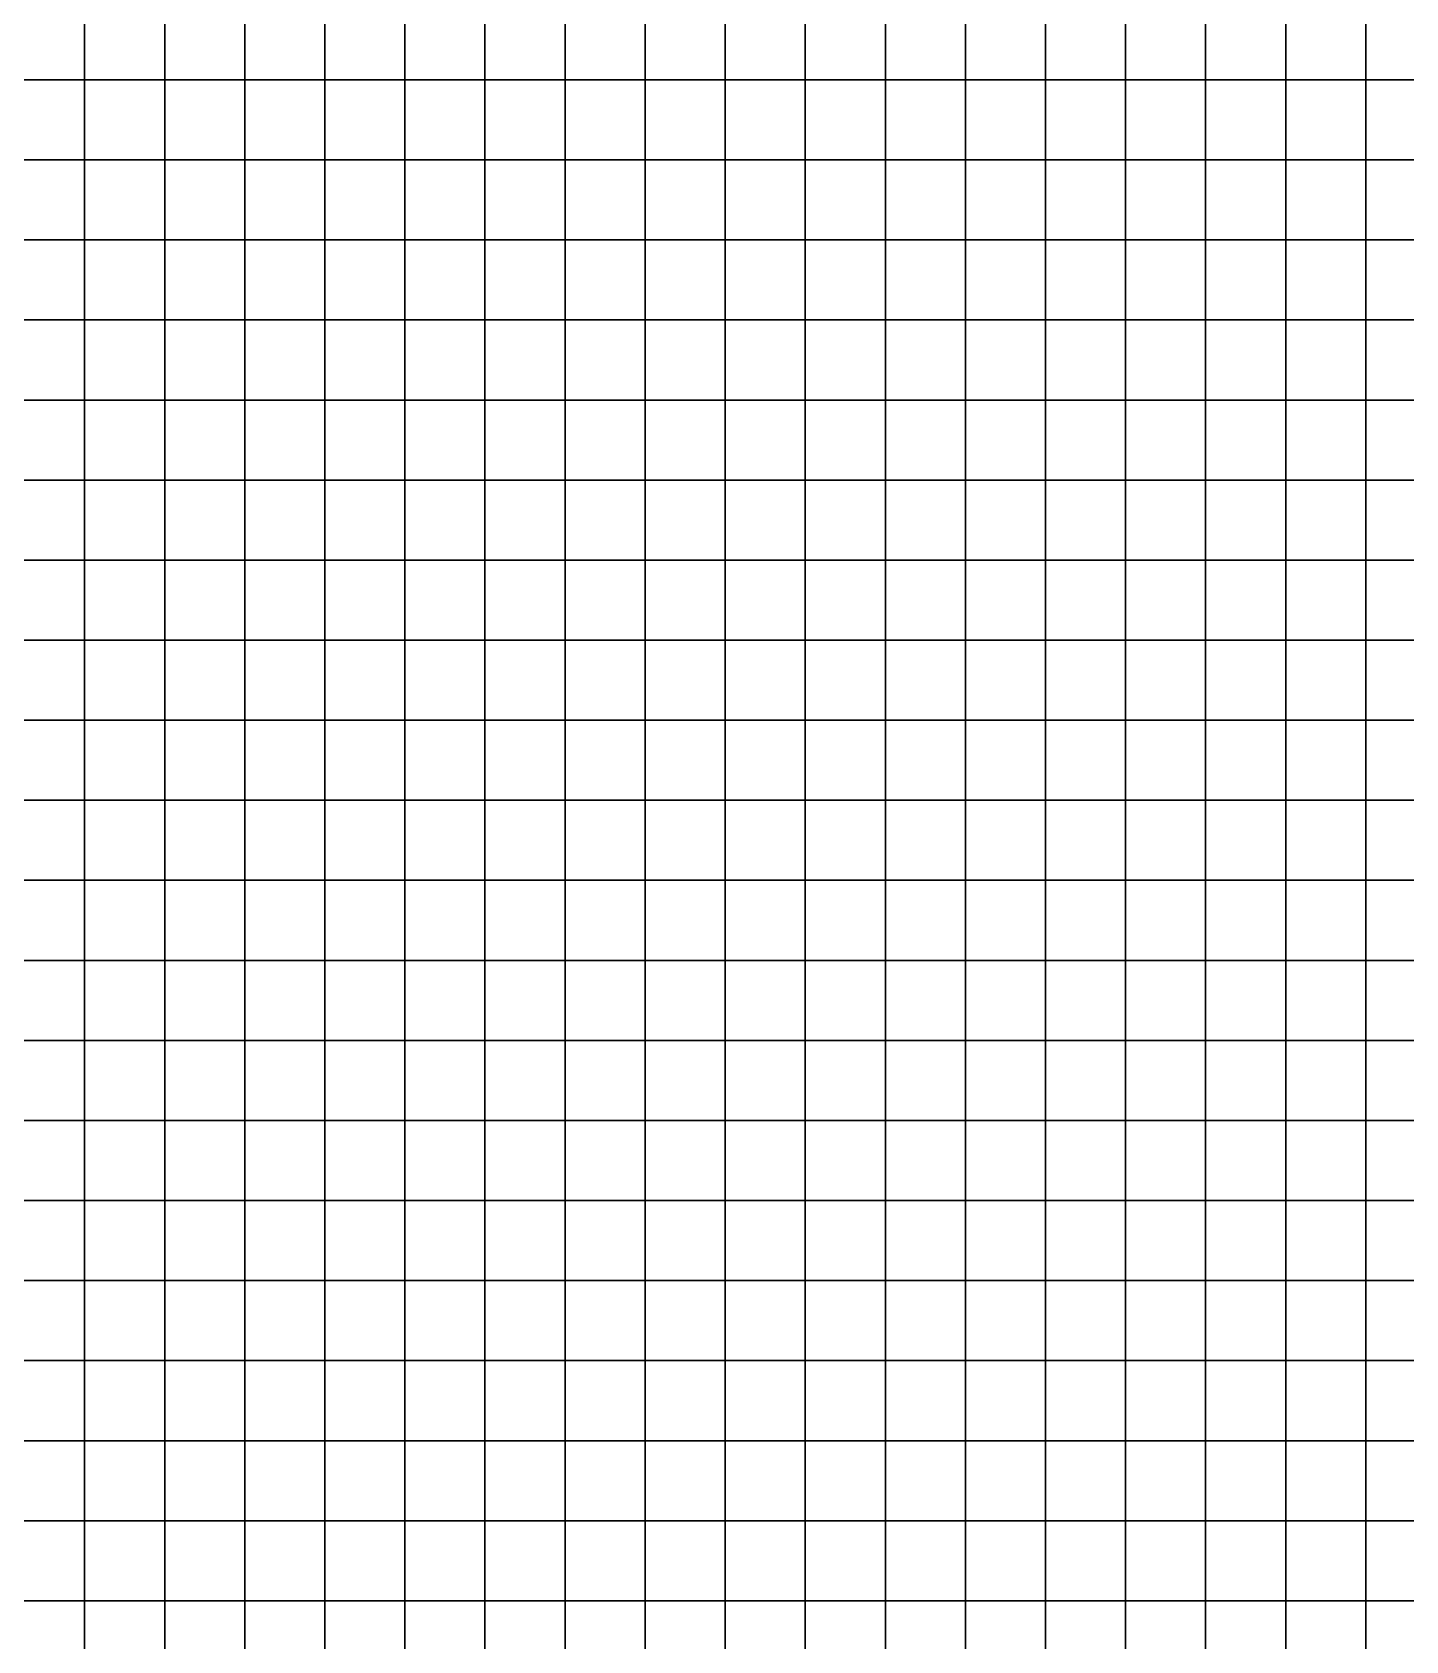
# Model space of a CAD drawing. Header units: metres. Extents: x 0 to 700, y 0 to 800.
# Drawn here: x 173.4 to 345, y 395 to 596 of the extents above; entities that cross this region are included whole.
import ezdxf

# ---------------------------------------------------------------- set-up
doc = ezdxf.new("R2010")
doc.units = ezdxf.units.M

msp = doc.modelspace()

# ---------------------------------------------------------------- linework, layer by layer
at = {"layer": 'C2'}
for points in [[(170, 590, -320.91), (180, 590, -319.13), (180, 600, -322.44), (170, 600, -324.19)], [(180, 590, -319.13), (190, 590, -315.99), (190, 600, -319.79), (180, 600, -322.44)], [(190, 590, -315.99), (200, 590, -314.17), (200, 600, -317.9), (190, 600, -319.79)], [(200, 590, -314.17), (210, 590, -312.82), (210, 600, -316.25), (200, 600, -317.9)], [(210, 590, -312.82), (220, 590, -311.14), (220, 600, -313.99), (210, 600, -316.25)], [(220, 590, -311.14), (230, 590, -310.93), (230, 600, -313.36), (220, 600, -313.99)], [(230, 590, -310.93), (240, 590, -311.57), (240, 600, -313.84), (230, 600, -313.36)], [(240, 590, -311.57), (250, 590, -311.61), (250, 600, -313.54), (240, 600, -313.84)], [(250, 590, -311.61), (260, 590, -311.6), (260, 600, -313.2), (250, 600, -313.54)], [(260, 590, -311.6), (270, 590, -311.21), (270, 600, -312.3), (260, 600, -313.2)], [(270, 590, -311.21), (280, 590, -311.26), (280, 600, -312.16), (270, 600, -312.3)], [(280, 590, -311.26), (290, 590, -312.17), (290, 600, -313.15), (280, 600, -312.16)], [(290, 590, -312.17), (300, 590, -311.99), (300, 600, -312.93), (290, 600, -313.15)], [(300, 590, -311.99), (310, 590, -311.44), (310, 600, -312.38), (300, 600, -312.93)], [(310, 590, -311.44), (320, 590, -310.07), (320, 600, -310.85), (310, 600, -312.38)], [(320, 590, -310.07), (330, 590, -309.06), (330, 600, -309.85), (320, 600, -310.85)], [(330, 590, -309.06), (340, 590, -308.41), (340, 600, -309.51), (330, 600, -309.85)], [(340, 590, -308.41), (350, 590, -307.3), (350, 600, -308.54), (340, 600, -309.51)], [(170, 580, -316.11), (180, 580, -314.69), (180, 590, -319.13), (170, 590, -320.91)], [(180, 580, -314.69), (190, 580, -311.01), (190, 590, -315.99), (180, 590, -319.13)], [(190, 580, -311.01), (200, 580, -309.7), (200, 590, -314.17), (190, 590, -315.99)], [(200, 580, -309.7), (210, 580, -308.89), (210, 590, -312.82), (200, 590, -314.17)], [(210, 580, -308.89), (220, 580, -307.89), (220, 590, -311.14), (210, 590, -312.82)], [(220, 580, -307.89), (230, 580, -308.16), (230, 590, -310.93), (220, 590, -311.14)], [(230, 580, -308.16), (240, 580, -308.89), (240, 590, -311.57), (230, 590, -310.93)], [(240, 580, -308.89), (250, 580, -309.3), (250, 590, -311.61), (240, 590, -311.57)], [(250, 580, -309.3), (260, 580, -309.59), (260, 590, -311.6), (250, 590, -311.61)], [(260, 580, -309.59), (270, 580, -309.75), (270, 590, -311.21), (260, 590, -311.6)], [(270, 580, -309.75), (280, 580, -309.93), (280, 590, -311.26), (270, 590, -311.21)], [(280, 580, -309.93), (290, 580, -310.78), (290, 590, -312.17), (280, 590, -311.26)], [(290, 580, -310.78), (300, 580, -310.59), (300, 590, -311.99), (290, 590, -312.17)], [(300, 580, -310.59), (310, 580, -310.01), (310, 590, -311.44), (300, 590, -311.99)], [(310, 580, -310.01), (320, 580, -308.84), (320, 590, -310.07), (310, 590, -311.44)], [(320, 580, -308.84), (330, 580, -307.82), (330, 590, -309.06), (320, 590, -310.07)], [(330, 580, -307.82), (340, 580, -306.83), (340, 590, -308.41), (330, 590, -309.06)], [(340, 580, -306.83), (350, 580, -305.69), (350, 590, -307.3), (340, 590, -308.41)], [(170, 570, -312.97), (180, 570, -311.4), (180, 580, -314.69), (170, 580, -316.11)], [(180, 570, -311.4), (190, 570, -307.09), (190, 580, -311.01), (180, 580, -314.69)], [(190, 570, -307.09), (200, 570, -305.69), (200, 580, -309.7), (190, 580, -311.01)], [(200, 570, -305.69), (210, 570, -305.04), (210, 580, -308.89), (200, 580, -309.7)], [(210, 570, -305.04), (220, 570, -304.55), (220, 580, -307.89), (210, 580, -308.89)], [(220, 570, -304.55), (230, 570, -305.08), (230, 580, -308.16), (220, 580, -307.89)], [(230, 570, -305.08), (240, 570, -305.76), (240, 580, -308.89), (230, 580, -308.16)], [(240, 570, -305.76), (250, 570, -306.41), (250, 580, -309.3), (240, 580, -308.89)], [(250, 570, -306.41), (260, 570, -307.06), (260, 580, -309.59), (250, 580, -309.3)], [(260, 570, -307.06), (270, 570, -307.77), (270, 580, -309.75), (260, 580, -309.59)], [(270, 570, -307.77), (280, 570, -308.18), (280, 580, -309.93), (270, 580, -309.75)], [(280, 570, -308.18), (290, 570, -308.91), (290, 580, -310.78), (280, 580, -309.93)], [(290, 570, -308.91), (300, 570, -308.78), (300, 580, -310.59), (290, 580, -310.78)], [(300, 570, -308.78), (310, 570, -308.3), (310, 580, -310.01), (300, 580, -310.59)], [(310, 570, -308.3), (320, 570, -307.44), (320, 580, -308.84), (310, 580, -310.01)], [(320, 570, -307.44), (330, 570, -306.47), (330, 580, -307.82), (320, 580, -308.84)], [(330, 570, -306.47), (340, 570, -305.22), (340, 580, -306.83), (330, 580, -307.82)], [(340, 570, -305.22), (350, 570, -303.99), (350, 580, -305.69), (340, 580, -306.83)], [(170, 560, -310.93), (180, 560, -308.74), (180, 570, -311.4), (170, 570, -312.97)], [(180, 560, -308.74), (190, 560, -303.89), (190, 570, -307.09), (180, 570, -311.4)], [(190, 560, -303.89), (200, 560, -302), (200, 570, -305.69), (190, 570, -307.09)], [(200, 560, -302), (210, 560, -301.06), (210, 570, -305.04), (200, 570, -305.69)], [(210, 560, -301.06), (220, 560, -300.87), (220, 570, -304.55), (210, 570, -305.04)], [(220, 560, -300.87), (230, 560, -301.44), (230, 570, -305.08), (220, 570, -304.55)], [(230, 560, -301.44), (240, 560, -301.92), (240, 570, -305.76), (230, 570, -305.08)], [(240, 560, -301.92), (250, 560, -302.8), (250, 570, -306.41), (240, 570, -305.76)], [(250, 560, -302.8), (260, 560, -303.78), (260, 570, -307.06), (250, 570, -306.41)], [(260, 560, -303.78), (270, 560, -305.13), (270, 570, -307.77), (260, 570, -307.06)], [(270, 560, -305.13), (280, 560, -305.84), (280, 570, -308.18), (270, 570, -307.77)], [(280, 560, -305.84), (290, 560, -306.39), (290, 570, -308.91), (280, 570, -308.18)], [(290, 560, -306.39), (300, 560, -306.46), (300, 570, -308.78), (290, 570, -308.91)], [(300, 560, -306.46), (310, 560, -306.11), (310, 570, -308.3), (300, 570, -308.78)], [(310, 560, -306.11), (320, 560, -305.68), (320, 570, -307.44), (310, 570, -308.3)], [(320, 560, -305.68), (330, 560, -304.76), (330, 570, -306.47), (320, 570, -307.44)], [(330, 560, -304.76), (340, 560, -303.2), (340, 570, -305.22), (330, 570, -306.47)], [(340, 560, -303.2), (350, 560, -301.95), (350, 570, -303.99), (340, 570, -305.22)], [(170, 550, -309.44), (180, 550, -307.06), (180, 560, -308.74), (170, 560, -310.93)], [(180, 550, -307.06), (190, 550, -302.01), (190, 560, -303.89), (180, 560, -308.74)], [(190, 550, -302.01), (200, 550, -299.96), (200, 560, -302), (190, 560, -303.89)], [(200, 550, -299.96), (210, 550, -298.92), (210, 560, -301.06), (200, 560, -302)], [(210, 550, -298.92), (220, 550, -298.81), (220, 560, -300.87), (210, 560, -301.06)], [(220, 550, -298.81), (230, 550, -299.37), (230, 560, -301.44), (220, 560, -300.87)], [(230, 550, -299.37), (240, 550, -299.8), (240, 560, -301.92), (230, 560, -301.44)], [(240, 550, -299.8), (250, 550, -300.72), (250, 560, -302.8), (240, 560, -301.92)], [(250, 550, -300.72), (260, 550, -301.84), (260, 560, -303.78), (250, 560, -302.8)], [(260, 550, -301.84), (270, 550, -303.44), (270, 560, -305.13), (260, 560, -303.78)], [(270, 550, -303.44), (280, 550, -304.3), (280, 560, -305.84), (270, 560, -305.13)], [(280, 550, -304.3), (290, 550, -304.81), (290, 560, -306.39), (280, 560, -305.84)], [(290, 550, -304.81), (300, 550, -304.96), (300, 560, -306.46), (290, 560, -306.39)], [(300, 550, -304.96), (310, 550, -304.74), (310, 560, -306.11), (300, 560, -306.46)], [(310, 550, -304.74), (320, 550, -304.56), (320, 560, -305.68), (310, 560, -306.11)], [(320, 550, -304.56), (330, 550, -303.74), (330, 560, -304.76), (320, 560, -305.68)], [(330, 550, -303.74), (340, 550, -302.17), (340, 560, -303.2), (330, 560, -304.76)], [(340, 550, -302.17), (350, 550, -300.97), (350, 560, -301.95), (340, 560, -303.2)], [(170, 540, -307.83), (180, 540, -305.7), (180, 550, -307.06), (170, 550, -309.44)], [(180, 540, -305.7), (190, 540, -300.89), (190, 550, -302.01), (180, 550, -307.06)], [(190, 540, -300.89), (200, 540, -299.04), (200, 550, -299.96), (190, 550, -302.01)], [(200, 540, -299.04), (210, 540, -298.13), (210, 550, -298.92), (200, 550, -299.96)], [(210, 540, -298.13), (220, 540, -298.06), (220, 550, -298.81), (210, 550, -298.92)], [(220, 540, -298.06), (230, 540, -298.71), (230, 550, -299.37), (220, 550, -298.81)], [(230, 540, -298.71), (240, 540, -299.2), (240, 550, -299.8), (230, 550, -299.37)], [(240, 540, -299.2), (250, 540, -300.15), (250, 550, -300.72), (240, 550, -299.8)], [(250, 540, -300.15), (260, 540, -301.25), (260, 550, -301.84), (250, 550, -300.72)], [(260, 540, -301.25), (270, 540, -302.78), (270, 550, -303.44), (260, 550, -301.84)], [(270, 540, -302.78), (280, 540, -303.65), (280, 550, -304.3), (270, 550, -303.44)], [(280, 540, -303.65), (290, 540, -304.27), (290, 550, -304.81), (280, 550, -304.3)], [(290, 540, -304.27), (300, 540, -304.46), (300, 550, -304.96), (290, 550, -304.81)], [(300, 540, -304.46), (310, 540, -304.28), (310, 550, -304.74), (300, 550, -304.96)], [(310, 540, -304.28), (320, 540, -304.11), (320, 550, -304.56), (310, 550, -304.74)], [(320, 540, -304.11), (330, 540, -303.4), (330, 550, -303.74), (320, 550, -304.56)], [(330, 540, -303.4), (340, 540, -302.03), (340, 550, -302.17), (330, 550, -303.74)], [(340, 540, -302.03), (350, 540, -301), (350, 550, -300.97), (340, 550, -302.17)], [(170, 530, -306.67), (180, 530, -305.1), (180, 540, -305.7), (170, 540, -307.83)], [(180, 530, -305.1), (190, 530, -300.91), (190, 540, -300.89), (180, 540, -305.7)], [(190, 530, -300.91), (200, 530, -299.52), (200, 540, -299.04), (190, 540, -300.89)], [(200, 530, -299.52), (210, 530, -298.94), (210, 540, -298.13), (200, 540, -299.04)], [(210, 530, -298.94), (220, 530, -298.75), (220, 540, -298.06), (210, 540, -298.13)], [(220, 530, -298.75), (230, 530, -299.41), (230, 540, -298.71), (220, 540, -298.06)], [(230, 530, -299.41), (240, 530, -300.17), (240, 540, -299.2), (230, 540, -298.71)], [(240, 530, -300.17), (250, 530, -301.03), (250, 540, -300.15), (240, 540, -299.2)], [(250, 530, -301.03), (260, 530, -302.03), (260, 540, -301.25), (250, 540, -300.15)], [(260, 530, -302.03), (270, 530, -303.24), (270, 540, -302.78), (260, 540, -301.25)], [(270, 530, -303.24), (280, 530, -304.04), (280, 540, -303.65), (270, 540, -302.78)], [(280, 530, -304.04), (290, 530, -304.88), (290, 540, -304.27), (280, 540, -303.65)], [(290, 530, -304.88), (300, 530, -305.05), (300, 540, -304.46), (290, 540, -304.27)], [(300, 530, -305.05), (310, 530, -304.85), (310, 540, -304.28), (300, 540, -304.46)], [(310, 530, -304.85), (320, 530, -304.52), (320, 540, -304.11), (310, 540, -304.28)], [(320, 530, -304.52), (330, 530, -303.88), (330, 540, -303.4), (320, 540, -304.11)], [(330, 530, -303.88), (340, 530, -302.86), (340, 540, -302.03), (330, 540, -303.4)], [(340, 530, -302.86), (350, 530, -301.97), (350, 540, -301), (340, 540, -302.03)], [(170, 520, -306.63), (180, 520, -305.21), (180, 530, -305.1), (170, 530, -306.67)], [(180, 520, -305.21), (190, 520, -301.7), (190, 530, -300.91), (180, 530, -305.1)], [(190, 520, -301.7), (200, 520, -300.5), (200, 530, -299.52), (190, 530, -300.91)], [(200, 520, -300.5), (210, 520, -299.9), (210, 530, -298.94), (200, 530, -299.52)], [(210, 520, -299.9), (220, 520, -299.43), (220, 530, -298.75), (210, 530, -298.94)], [(220, 520, -299.43), (230, 520, -300), (230, 530, -299.41), (220, 530, -298.75)], [(230, 520, -300), (240, 520, -300.99), (240, 530, -300.17), (230, 530, -299.41)], [(240, 520, -300.99), (250, 520, -301.83), (250, 530, -301.03), (240, 530, -300.17)], [(250, 520, -301.83), (260, 520, -302.72), (260, 530, -302.03), (250, 530, -301.03)], [(260, 520, -302.72), (270, 520, -303.59), (270, 530, -303.24), (260, 530, -302.03)], [(270, 520, -303.59), (280, 520, -304.33), (280, 530, -304.04), (270, 530, -303.24)], [(280, 520, -304.33), (290, 520, -305.37), (290, 530, -304.88), (280, 530, -304.04)], [(290, 520, -305.37), (300, 520, -305.59), (300, 530, -305.05), (290, 530, -304.88)], [(300, 520, -305.59), (310, 520, -305.41), (310, 530, -304.85), (300, 530, -305.05)], [(310, 520, -305.41), (320, 520, -304.95), (320, 530, -304.52), (310, 530, -304.85)], [(320, 520, -304.95), (330, 520, -304.36), (330, 530, -303.88), (320, 530, -304.52)], [(330, 520, -304.36), (340, 520, -303.66), (340, 530, -302.86), (330, 530, -303.88)], [(340, 520, -303.66), (350, 520, -302.94), (350, 530, -301.97), (340, 530, -302.86)], [(170, 510, -308.27), (180, 510, -306.52), (180, 520, -305.21), (170, 520, -306.63)], [(180, 510, -306.52), (190, 510, -303.68), (190, 520, -301.7), (180, 520, -305.21)], [(190, 510, -303.68), (200, 510, -302.13), (200, 520, -300.5), (190, 520, -301.7)], [(200, 510, -302.13), (210, 510, -301.2), (210, 520, -299.9), (200, 520, -300.5)], [(210, 510, -301.2), (220, 510, -300.34), (220, 520, -299.43), (210, 520, -299.9)], [(220, 510, -300.34), (230, 510, -300.71), (230, 520, -300), (220, 520, -299.43)], [(230, 510, -300.71), (240, 510, -301.87), (240, 520, -300.99), (230, 520, -300)], [(240, 510, -301.87), (250, 510, -302.65), (250, 520, -301.83), (240, 520, -300.99)], [(250, 510, -302.65), (260, 510, -303.49), (260, 520, -302.72), (250, 520, -301.83)], [(260, 510, -303.49), (270, 510, -304.08), (270, 520, -303.59), (260, 520, -302.72)], [(270, 510, -304.08), (280, 510, -304.86), (280, 520, -304.33), (270, 520, -303.59)], [(280, 510, -304.86), (290, 510, -306.04), (290, 520, -305.37), (280, 520, -304.33)], [(290, 510, -306.04), (300, 510, -306.37), (300, 520, -305.59), (290, 520, -305.37)], [(300, 510, -306.37), (310, 510, -306.31), (310, 520, -305.41), (300, 520, -305.59)], [(310, 510, -306.31), (320, 510, -305.72), (320, 520, -304.95), (310, 520, -305.41)], [(320, 510, -305.72), (330, 510, -305.19), (330, 520, -304.36), (320, 520, -304.95)], [(330, 510, -305.19), (340, 510, -304.81), (340, 520, -303.66), (330, 520, -304.36)], [(340, 510, -304.81), (350, 510, -304.11), (350, 520, -302.94), (340, 520, -303.66)], [(170, 500, -308.4), (180, 500, -306.72), (180, 510, -306.52), (170, 510, -308.27)], [(180, 500, -306.72), (190, 500, -304.48), (190, 510, -303.68), (180, 510, -306.52)], [(190, 500, -304.48), (200, 500, -303.04), (200, 510, -302.13), (190, 510, -303.68)], [(200, 500, -303.04), (210, 500, -302.06), (210, 510, -301.2), (200, 510, -302.13)], [(210, 500, -302.06), (220, 500, -300.99), (220, 510, -300.34), (210, 510, -301.2)], [(220, 500, -300.99), (230, 500, -301.25), (230, 510, -300.71), (220, 510, -300.34)], [(230, 500, -301.25), (240, 500, -302.47), (240, 510, -301.87), (230, 510, -300.71)], [(240, 500, -302.47), (250, 500, -303.19), (250, 510, -302.65), (240, 510, -301.87)], [(250, 500, -303.19), (260, 500, -303.95), (260, 510, -303.49), (250, 510, -302.65)], [(260, 500, -303.95), (270, 500, -304.37), (270, 510, -304.08), (260, 510, -303.49)], [(270, 500, -304.37), (280, 500, -305.11), (280, 510, -304.86), (270, 510, -304.08)], [(280, 500, -305.11), (290, 500, -306.4), (290, 510, -306.04), (280, 510, -304.86)], [(290, 500, -306.4), (300, 500, -306.76), (300, 510, -306.37), (290, 510, -306.04)], [(300, 500, -306.76), (310, 500, -306.75), (310, 510, -306.31), (300, 510, -306.37)], [(310, 500, -306.75), (320, 500, -306.1), (320, 510, -305.72), (310, 510, -306.31)], [(320, 500, -306.1), (330, 500, -305.63), (330, 510, -305.19), (320, 510, -305.72)], [(330, 500, -305.63), (340, 500, -305.43), (340, 510, -304.81), (330, 510, -305.19)], [(340, 500, -305.43), (350, 500, -304.82), (350, 510, -304.11), (340, 510, -304.81)], [(170, 490, -307.58), (180, 490, -306.23), (180, 500, -306.72), (170, 500, -308.4)], [(180, 490, -306.23), (190, 490, -304.51), (190, 500, -304.48), (180, 500, -306.72)], [(190, 490, -304.51), (200, 490, -303.39), (200, 500, -303.04), (190, 500, -304.48)], [(200, 490, -303.39), (210, 490, -302.63), (210, 500, -302.06), (200, 500, -303.04)], [(210, 490, -302.63), (220, 490, -301.61), (220, 500, -300.99), (210, 500, -302.06)], [(220, 490, -301.61), (230, 490, -301.89), (230, 500, -301.25), (220, 500, -300.99)], [(230, 490, -301.89), (240, 490, -303.18), (240, 500, -302.47), (230, 500, -301.25)], [(240, 490, -303.18), (250, 490, -303.85), (250, 500, -303.19), (240, 500, -302.47)], [(250, 490, -303.85), (260, 490, -304.52), (260, 500, -303.95), (250, 500, -303.19)], [(260, 490, -304.52), (270, 490, -304.73), (270, 500, -304.37), (260, 500, -303.95)], [(270, 490, -304.73), (280, 490, -305.41), (280, 500, -305.11), (270, 500, -304.37)], [(280, 490, -305.41), (290, 490, -306.75), (290, 500, -306.4), (280, 500, -305.11)], [(290, 490, -306.75), (300, 490, -307.12), (300, 500, -306.76), (290, 500, -306.4)], [(300, 490, -307.12), (310, 490, -307.11), (310, 500, -306.75), (300, 500, -306.76)], [(310, 490, -307.11), (320, 490, -306.39), (320, 500, -306.1), (310, 500, -306.75)], [(320, 490, -306.39), (330, 490, -305.98), (330, 500, -305.63), (320, 500, -306.1)], [(330, 490, -305.98), (340, 490, -305.98), (340, 500, -305.43), (330, 500, -305.63)], [(340, 490, -305.98), (350, 490, -305.5), (350, 500, -304.82), (340, 500, -305.43)], [(170, 480, -306.13), (180, 480, -305.32), (180, 490, -306.23), (170, 490, -307.58)], [(180, 480, -305.32), (190, 480, -304.21), (190, 490, -304.51), (180, 490, -306.23)], [(190, 480, -304.21), (200, 480, -303.57), (200, 490, -303.39), (190, 490, -304.51)], [(200, 480, -303.57), (210, 480, -303.16), (210, 490, -302.63), (200, 490, -303.39)], [(210, 480, -303.16), (220, 480, -302.25), (220, 490, -301.61), (210, 490, -302.63)], [(220, 480, -302.25), (230, 480, -302.56), (230, 490, -301.89), (220, 490, -301.61)], [(230, 480, -302.56), (240, 480, -303.92), (240, 490, -303.18), (230, 490, -301.89)], [(240, 480, -303.92), (250, 480, -304.48), (250, 490, -303.85), (240, 490, -303.18)], [(250, 480, -304.48), (260, 480, -305.01), (260, 490, -304.52), (250, 490, -303.85)], [(260, 480, -305.01), (270, 480, -305.06), (270, 490, -304.73), (260, 490, -304.52)], [(270, 480, -305.06), (280, 480, -305.61), (280, 490, -305.41), (270, 490, -304.73)], [(280, 480, -305.61), (290, 480, -306.99), (290, 490, -306.75), (280, 490, -305.41)], [(290, 480, -306.99), (300, 480, -307.32), (300, 490, -307.12), (290, 490, -306.75)], [(300, 480, -307.32), (310, 480, -307.32), (310, 490, -307.11), (300, 490, -307.12)], [(310, 480, -307.32), (320, 480, -306.55), (320, 490, -306.39), (310, 490, -307.11)], [(320, 480, -306.55), (330, 480, -306.25), (330, 490, -305.98), (320, 490, -306.39)], [(330, 480, -306.25), (340, 480, -306.42), (340, 490, -305.98), (330, 490, -305.98)], [(340, 480, -306.42), (350, 480, -306.09), (350, 490, -305.5), (340, 490, -305.98)], [(170, 470, -304.95), (180, 470, -304.36), (180, 480, -305.32), (170, 480, -306.13)], [(180, 470, -304.36), (190, 470, -303.53), (190, 480, -304.21), (180, 480, -305.32)], [(190, 470, -303.53), (200, 470, -303.14), (200, 480, -303.57), (190, 480, -304.21)], [(200, 470, -303.14), (210, 470, -302.87), (210, 480, -303.16), (200, 480, -303.57)], [(210, 470, -302.87), (220, 470, -302.04), (220, 480, -302.25), (210, 480, -303.16)], [(220, 470, -302.04), (230, 470, -302.33), (230, 480, -302.56), (220, 480, -302.25)], [(230, 470, -302.33), (240, 470, -303.61), (240, 480, -303.92), (230, 480, -302.56)], [(240, 470, -303.61), (250, 470, -304.12), (250, 480, -304.48), (240, 480, -303.92)], [(250, 470, -304.12), (260, 470, -304.61), (260, 480, -305.01), (250, 480, -304.48)], [(260, 470, -304.61), (270, 470, -304.67), (270, 480, -305.06), (260, 480, -305.01)], [(270, 470, -304.67), (280, 470, -305.22), (280, 480, -305.61), (270, 480, -305.06)], [(280, 470, -305.22), (290, 470, -306.54), (290, 480, -306.99), (280, 480, -305.61)], [(290, 470, -306.54), (300, 470, -306.9), (300, 480, -307.32), (290, 480, -306.99)], [(300, 470, -306.9), (310, 470, -306.95), (310, 480, -307.32), (300, 480, -307.32)], [(310, 470, -306.95), (320, 470, -306.26), (320, 480, -306.55), (310, 480, -307.32)], [(320, 470, -306.26), (330, 470, -306.02), (330, 480, -306.25), (320, 480, -306.55)], [(330, 470, -306.02), (340, 470, -306.22), (340, 480, -306.42), (330, 480, -306.25)], [(340, 470, -306.22), (350, 470, -305.95), (350, 480, -306.09), (340, 480, -306.42)], [(170, 460, -304.24), (180, 460, -303.49), (180, 470, -304.36), (170, 470, -304.95)], [(180, 460, -303.49), (190, 460, -302.71), (190, 470, -303.53), (180, 470, -304.36)], [(190, 460, -302.71), (200, 460, -302.2), (200, 470, -303.14), (190, 470, -303.53)], [(200, 460, -302.2), (210, 460, -301.74), (210, 470, -302.87), (200, 470, -303.14)], [(210, 460, -301.74), (220, 460, -300.98), (220, 470, -302.04), (210, 470, -302.87)], [(220, 460, -300.98), (230, 460, -301.2), (230, 470, -302.33), (220, 470, -302.04)], [(230, 460, -301.2), (240, 460, -302.24), (240, 470, -303.61), (230, 470, -302.33)], [(240, 460, -302.24), (250, 460, -302.76), (250, 470, -304.12), (240, 470, -303.61)], [(250, 460, -302.76), (260, 460, -303.29), (260, 470, -304.61), (250, 470, -304.12)], [(260, 460, -303.29), (270, 460, -303.55), (270, 470, -304.67), (260, 470, -304.61)], [(270, 460, -303.55), (280, 460, -304.13), (280, 470, -305.22), (270, 470, -304.67)], [(280, 460, -304.13), (290, 460, -305.29), (290, 470, -306.54), (280, 470, -305.22)], [(290, 460, -305.29), (300, 460, -305.73), (300, 470, -306.9), (290, 470, -306.54)], [(300, 460, -305.73), (310, 460, -305.86), (310, 470, -306.95), (300, 470, -306.9)], [(310, 460, -305.86), (320, 460, -305.38), (320, 470, -306.26), (310, 470, -306.95)], [(320, 460, -305.38), (330, 460, -305.22), (330, 470, -306.02), (320, 470, -306.26)], [(330, 460, -305.22), (340, 460, -305.3), (340, 470, -306.22), (330, 470, -306.02)], [(340, 460, -305.3), (350, 460, -305.09), (350, 470, -305.95), (340, 470, -306.22)], [(170, 450, -303.86), (180, 450, -303.14), (180, 460, -303.49), (170, 460, -304.24)], [(180, 450, -303.14), (190, 450, -302.55), (190, 460, -302.71), (180, 460, -303.49)], [(190, 450, -302.55), (200, 450, -302.06), (200, 460, -302.2), (190, 460, -302.71)], [(200, 450, -302.06), (210, 450, -301.56), (210, 460, -301.74), (200, 460, -302.2)], [(210, 450, -301.56), (220, 450, -300.77), (220, 460, -300.98), (210, 460, -301.74)], [(220, 450, -300.77), (230, 450, -300.94), (230, 460, -301.2), (220, 460, -300.98)], [(230, 450, -300.94), (240, 450, -301.88), (240, 460, -302.24), (230, 460, -301.2)], [(240, 450, -301.88), (250, 450, -302.36), (250, 460, -302.76), (240, 460, -302.24)], [(250, 450, -302.36), (260, 450, -302.89), (260, 460, -303.29), (250, 460, -302.76)], [(260, 450, -302.89), (270, 450, -303.2), (270, 460, -303.55), (260, 460, -303.29)], [(270, 450, -303.2), (280, 450, -303.75), (280, 460, -304.13), (270, 460, -303.55)], [(280, 450, -303.75), (290, 450, -304.82), (290, 460, -305.29), (280, 460, -304.13)], [(290, 450, -304.82), (300, 450, -305.23), (300, 460, -305.73), (290, 460, -305.29)], [(300, 450, -305.23), (310, 450, -305.39), (310, 460, -305.86), (300, 460, -305.73)], [(310, 450, -305.39), (320, 450, -304.99), (320, 460, -305.38), (310, 460, -305.86)], [(320, 450, -304.99), (330, 450, -304.78), (330, 460, -305.22), (320, 460, -305.38)], [(330, 450, -304.78), (340, 450, -304.77), (340, 460, -305.3), (330, 460, -305.22)], [(340, 450, -304.77), (350, 450, -304.49), (350, 460, -305.09), (340, 460, -305.3)], [(170, 440, -303.73), (180, 440, -303.23), (180, 450, -303.14), (170, 450, -303.86)], [(180, 440, -303.23), (190, 440, -303.07), (190, 450, -302.55), (180, 450, -303.14)], [(190, 440, -303.07), (200, 440, -302.82), (200, 450, -302.06), (190, 450, -302.55)], [(200, 440, -302.82), (210, 440, -302.39), (210, 450, -301.56), (200, 450, -302.06)], [(210, 440, -302.39), (220, 440, -301.51), (220, 450, -300.77), (210, 450, -301.56)], [(220, 440, -301.51), (230, 440, -301.71), (230, 450, -300.94), (220, 450, -300.77)], [(230, 440, -301.71), (240, 440, -302.81), (240, 450, -301.88), (230, 450, -300.94)], [(240, 440, -302.81), (250, 440, -303.26), (250, 450, -302.36), (240, 450, -301.88)], [(250, 440, -303.26), (260, 440, -303.69), (260, 450, -302.89), (250, 450, -302.36)], [(260, 440, -303.69), (270, 440, -303.79), (270, 450, -303.2), (260, 450, -302.89)], [(270, 440, -303.79), (280, 440, -304.23), (280, 450, -303.75), (270, 450, -303.2)], [(280, 440, -304.23), (290, 440, -305.32), (290, 450, -304.82), (280, 450, -303.75)], [(290, 440, -305.32), (300, 440, -305.64), (300, 450, -305.23), (290, 450, -304.82)], [(300, 440, -305.64), (310, 440, -305.67), (310, 450, -305.39), (300, 450, -305.23)], [(310, 440, -305.67), (320, 440, -305.11), (320, 450, -304.99), (310, 450, -305.39)], [(320, 440, -305.11), (330, 440, -304.72), (330, 450, -304.78), (320, 450, -304.99)], [(330, 440, -304.72), (340, 440, -304.64), (340, 450, -304.77), (330, 450, -304.78)], [(340, 440, -304.64), (350, 440, -304.21), (350, 450, -304.49), (340, 450, -304.77)], [(170, 430, -304.94), (180, 430, -304.63), (180, 440, -303.23), (170, 440, -303.73)], [(180, 430, -304.63), (190, 430, -304.76), (190, 440, -303.07), (180, 440, -303.23)], [(190, 430, -304.76), (200, 430, -304.74), (200, 440, -302.82), (190, 440, -303.07)], [(200, 430, -304.74), (210, 430, -304.48), (210, 440, -302.39), (200, 440, -302.82)], [(210, 430, -304.48), (220, 430, -303.4), (220, 440, -301.51), (210, 440, -302.39)], [(220, 430, -303.4), (230, 430, -303.62), (230, 440, -301.71), (220, 440, -301.51)], [(230, 430, -303.62), (240, 430, -304.66), (240, 440, -302.81), (230, 440, -301.71)], [(240, 430, -304.66), (250, 430, -305.08), (250, 440, -303.26), (240, 440, -302.81)], [(250, 430, -305.08), (260, 430, -305.4), (260, 440, -303.69), (250, 440, -303.26)], [(260, 430, -305.4), (270, 430, -305.14), (270, 440, -303.79), (260, 440, -303.69)], [(270, 430, -305.14), (280, 430, -305.4), (280, 440, -304.23), (270, 440, -303.79)], [(280, 430, -305.4), (290, 430, -306.62), (290, 440, -305.32), (280, 440, -304.23)], [(290, 430, -306.62), (300, 430, -306.68), (300, 440, -305.64), (290, 440, -305.32)], [(300, 430, -306.68), (310, 430, -306.36), (310, 440, -305.67), (300, 440, -305.64)], [(310, 430, -306.36), (320, 430, -305.53), (320, 440, -305.11), (310, 440, -305.67)], [(320, 430, -305.53), (330, 430, -304.81), (330, 440, -304.72), (320, 440, -305.11)], [(330, 430, -304.81), (340, 430, -304.6), (340, 440, -304.64), (330, 440, -304.72)], [(340, 430, -304.6), (350, 430, -303.88), (350, 440, -304.21), (340, 440, -304.64)], [(170, 420, -304.82), (180, 420, -304.69), (180, 430, -304.63), (170, 430, -304.94)], [(180, 420, -304.69), (190, 420, -305.28), (190, 430, -304.76), (180, 430, -304.63)], [(190, 420, -305.28), (200, 420, -305.49), (200, 430, -304.74), (190, 430, -304.76)], [(200, 420, -305.49), (210, 420, -305.21), (210, 430, -304.48), (200, 430, -304.74)], [(210, 420, -305.21), (220, 420, -303.98), (220, 430, -303.4), (210, 430, -304.48)], [(220, 420, -303.98), (230, 420, -304.21), (230, 430, -303.62), (220, 430, -303.4)], [(230, 420, -304.21), (240, 420, -305.36), (240, 430, -304.66), (230, 430, -303.62)], [(240, 420, -305.36), (250, 420, -305.78), (250, 430, -305.08), (240, 430, -304.66)], [(250, 420, -305.78), (260, 420, -305.98), (260, 430, -305.4), (250, 430, -305.08)], [(260, 420, -305.98), (270, 420, -305.56), (270, 430, -305.14), (260, 430, -305.4)], [(270, 420, -305.56), (280, 420, -305.75), (280, 430, -305.4), (270, 430, -305.14)], [(280, 420, -305.75), (290, 420, -306.96), (290, 430, -306.62), (280, 430, -305.4)], [(290, 420, -306.96), (300, 420, -306.93), (300, 430, -306.68), (290, 430, -306.62)], [(300, 420, -306.93), (310, 420, -306.48), (310, 430, -306.36), (300, 430, -306.68)], [(310, 420, -306.48), (320, 420, -305.53), (320, 430, -305.53), (310, 430, -306.36)], [(320, 420, -305.53), (330, 420, -304.6), (330, 430, -304.81), (320, 430, -305.53)], [(330, 420, -304.6), (340, 420, -304.21), (340, 430, -304.6), (330, 430, -304.81)], [(340, 420, -304.21), (350, 420, -303.31), (350, 430, -303.88), (340, 430, -304.6)], [(170, 410, -304.79), (180, 410, -304.61), (180, 420, -304.69), (170, 420, -304.82)], [(180, 410, -304.61), (190, 410, -305.47), (190, 420, -305.28), (180, 420, -304.69)], [(190, 410, -305.47), (200, 410, -305.79), (200, 420, -305.49), (190, 420, -305.28)], [(200, 410, -305.79), (210, 410, -305.35), (210, 420, -305.21), (200, 420, -305.49)], [(210, 410, -305.35), (220, 410, -304.01), (220, 420, -303.98), (210, 420, -305.21)], [(220, 410, -304.01), (230, 410, -304.18), (230, 420, -304.21), (220, 420, -303.98)], [(230, 410, -304.18), (240, 410, -305.27), (240, 420, -305.36), (230, 420, -304.21)], [(240, 410, -305.27), (250, 410, -305.69), (250, 420, -305.78), (240, 420, -305.36)], [(250, 410, -305.69), (260, 410, -305.75), (260, 420, -305.98), (250, 420, -305.78)], [(260, 410, -305.75), (270, 410, -305.23), (270, 420, -305.56), (260, 420, -305.98)], [(270, 410, -305.23), (280, 410, -305.42), (280, 420, -305.75), (270, 420, -305.56)], [(280, 410, -305.42), (290, 410, -306.53), (290, 420, -306.96), (280, 420, -305.75)], [(290, 410, -306.53), (300, 410, -306.49), (300, 420, -306.93), (290, 420, -306.96)], [(300, 410, -306.49), (310, 410, -306), (310, 420, -306.48), (300, 420, -306.93)], [(310, 410, -306), (320, 410, -305.1), (320, 420, -305.53), (310, 420, -306.48)], [(320, 410, -305.1), (330, 410, -304.03), (330, 420, -304.6), (320, 420, -305.53)], [(330, 410, -304.03), (340, 410, -303.46), (340, 420, -304.21), (330, 420, -304.6)], [(340, 410, -303.46), (350, 410, -302.41), (350, 420, -303.31), (340, 420, -304.21)], [(170, 400, -304.83), (180, 400, -304.71), (180, 410, -304.61), (170, 410, -304.79)], [(180, 400, -304.71), (190, 400, -305.95), (190, 410, -305.47), (180, 410, -304.61)], [(190, 400, -305.95), (200, 400, -306.44), (200, 410, -305.79), (190, 410, -305.47)], [(200, 400, -306.44), (210, 400, -305.93), (210, 410, -305.35), (200, 410, -305.79)], [(210, 400, -305.93), (220, 400, -304.47), (220, 410, -304.01), (210, 410, -305.35)], [(220, 400, -304.47), (230, 400, -304.61), (230, 410, -304.18), (220, 410, -304.01)], [(230, 400, -304.61), (240, 400, -305.71), (240, 410, -305.27), (230, 410, -304.18)], [(240, 400, -305.71), (250, 400, -306.08), (250, 410, -305.69), (240, 410, -305.27)], [(250, 400, -306.08), (260, 400, -305.97), (260, 410, -305.75), (250, 410, -305.69)], [(260, 400, -305.97), (270, 400, -305.3), (270, 410, -305.23), (260, 410, -305.75)], [(270, 400, -305.3), (280, 400, -305.4), (280, 410, -305.42), (270, 410, -305.23)], [(280, 400, -305.4), (290, 400, -306.46), (290, 410, -306.53), (280, 410, -305.42)], [(290, 400, -306.46), (300, 400, -306.36), (300, 410, -306.49), (290, 410, -306.53)], [(300, 400, -306.36), (310, 400, -305.83), (310, 410, -306), (300, 410, -306.49)], [(310, 400, -305.83), (320, 400, -304.91), (320, 410, -305.1), (310, 410, -306)], [(320, 400, -304.91), (330, 400, -303.71), (330, 410, -304.03), (320, 410, -305.1)], [(330, 400, -303.71), (340, 400, -303), (340, 410, -303.46), (330, 410, -304.03)], [(340, 400, -303), (350, 400, -301.85), (350, 410, -302.41), (340, 410, -303.46)], [(170, 390, -304.88), (180, 390, -304.86), (180, 400, -304.71), (170, 400, -304.83)], [(180, 390, -304.86), (190, 390, -306.52), (190, 400, -305.95), (180, 400, -304.71)], [(190, 390, -306.52), (200, 390, -307.23), (200, 400, -306.44), (190, 400, -305.95)], [(200, 390, -307.23), (210, 390, -306.8), (210, 400, -305.93), (200, 400, -306.44)], [(210, 390, -306.8), (220, 390, -305.26), (220, 400, -304.47), (210, 400, -305.93)], [(220, 390, -305.26), (230, 390, -305.47), (230, 400, -304.61), (220, 400, -304.47)], [(230, 390, -305.47), (240, 390, -306.75), (240, 400, -305.71), (230, 400, -304.61)], [(240, 390, -306.75), (250, 390, -307.17), (250, 400, -306.08), (240, 400, -305.71)], [(250, 390, -307.17), (260, 390, -306.93), (260, 400, -305.97), (250, 400, -306.08)], [(260, 390, -306.93), (270, 390, -306.02), (270, 400, -305.3), (260, 400, -305.97)], [(270, 390, -306.02), (280, 390, -306.05), (280, 400, -305.4), (270, 400, -305.3)], [(280, 390, -306.05), (290, 390, -307.15), (290, 400, -306.46), (280, 400, -305.4)], [(290, 390, -307.15), (300, 390, -306.94), (300, 400, -306.36), (290, 400, -306.46)], [(300, 390, -306.94), (310, 390, -306.25), (310, 400, -305.83), (300, 400, -306.36)], [(310, 390, -306.25), (320, 390, -305.16), (320, 400, -304.91), (310, 400, -305.83)], [(320, 390, -305.16), (330, 390, -303.72), (330, 400, -303.71), (320, 400, -304.91)], [(330, 390, -303.72), (340, 390, -302.89), (340, 400, -303), (330, 400, -303.71)], [(340, 390, -302.89), (350, 390, -301.54), (350, 400, -301.85), (340, 400, -303)]]:
    msp.add_3dface(points, dxfattribs=at)

doc.saveas('drawing.dxf')
